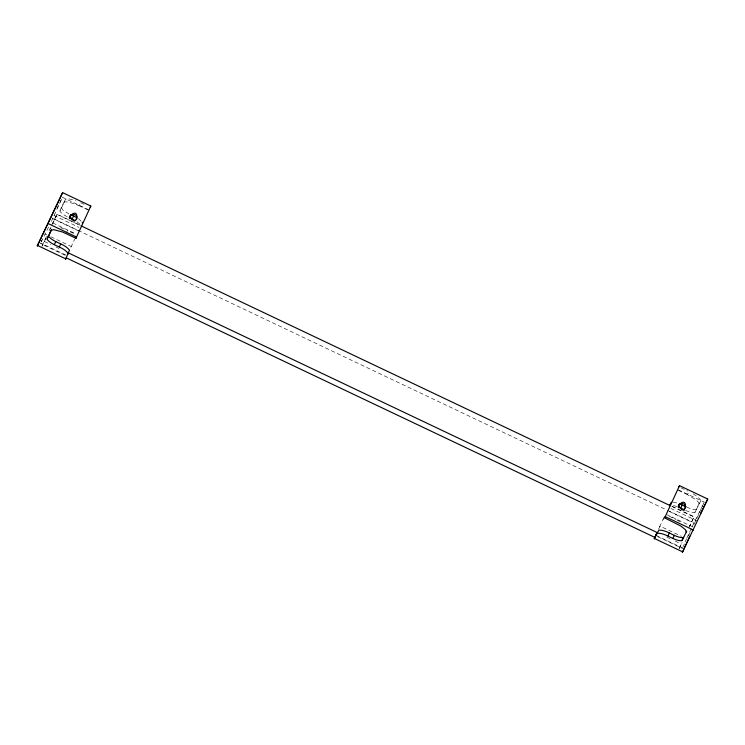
<?xml version="1.0" encoding="UTF-8"?>
<svg xmlns="http://www.w3.org/2000/svg" width="745" height="745" viewBox="0 0 745 745"><rect width="100%" height="100%" fill="white"/><g stroke="black" fill="none" stroke-linecap="round" stroke-linejoin="round"><path stroke-width="0.56" stroke-dasharray="3.73 2.79" d="M64.927 255.162L40.407 243.513L40.593 243.038L66.175 255.218M657.705 536.698L682.224 548.348L682.42 547.873M80.106 225.176L56.974 214.188L52.224 224.655M671.981 506.283L694.061 516.769L689.702 526.38M42.232 245.72L46.646 236.025M679.31 548.301L682.085 542.192M41.171 241.725L42.102 239.667M89.009 209.932L62.45 197.313L51.032 222.14L75.552 233.79M61.295 207.678L63.027 210.239L68.615 213.601L67.18 216.702L63.167 214.467L59.898 211.431L65.42 199.362L67.991 198.617L75.953 200.666M59.87 210.779L65.42 199.362M66.007 233.53L67.432 230.419L75.403 234.209M63.995 202.463L64.852 201.858L68.996 202.063L78.849 205.601L80.283 202.5L84.269 204.391M658.58 529.211L659.995 526.11L681.452 536.307M685.763 510.502L690.047 512.206L694.508 512.839L699.183 504.142L699.136 503.108L696.398 500.053L687.467 494.661L688.892 491.56M695.048 512.467L700.561 500.007L697.832 496.952L693.046 493.758M699.183 504.142L700.607 501.04M685.139 541.829L686.564 538.728M703.792 503.192L692.85 526.976L667.306 514.842M50.176 229.106L51.005 227.309M70.915 247.312L74.742 239.024M659.604 526.911L663.432 518.622M686.946 537.899L691.053 529.043M49.105 230.699L50.325 228.054M663.059 519.498L664.484 516.425M51.805 224.86L56.974 214.188M688.883 527.441L694.061 516.769M45.827 238.474L41.99 246.334M692.282 526.426L704.267 502.149L677.708 489.539M679.077 548.916L681.992 542.993M57.002 208.293L62.45 197.313M41.124 242.097L49.049 226.135M682.951 546.932L684.432 543.934M688.399 535.953L691.863 528.969M682.224 548.348L682.448 547.929L655.889 535.31M696.473 509.357L693.344 509.608L687.188 507.401M672.996 502.121L677.065 502.987M673.396 505.482L678.164 506.991M60.587 227.691L66.566 230.037M680.93 487.779L687.905 491.085M78.849 205.601L87.817 209.857M678.499 490.406L687.467 494.661M56.881 214.346L80.013 225.335M671.878 506.451L693.958 516.937M53.882 215.417L78.97 227.337M670.798 508.425L696.929 520.839M54.487 219.179L666.328 509.776M667.38 510.278L691.565 521.761M52.048 218.266L78.616 230.885M669.345 511.452L693.865 523.102M669.075 516.173L676.05 519.489M44.747 233.893L46.786 234.861M50.874 236.808L71.306 246.511M44.393 241.501L50.697 244.5M55.959 246.995L59.106 248.495M666.756 537.089L669.904 538.588M675.166 541.084L681.47 544.083M676.898 519.926L682.485 523.064M78.411 218.658L82.341 222.299M76.986 221.759L80.199 224.357"/><path stroke-width="1.12" d="M76.66 219.188C79.11 213.331 67.832 212.427 69.983 218.695M685.279 508.258C687.728 502.391 676.451 501.487 678.602 507.755M65.709 258.766L65.476 259.362L69.499 250.227C64.294 243.215 53.901 242.963 48.481 236.249L51.545 229.367M656.429 533.942L655.665 535.73L656.82 533.429M656.298 534.137L654.166 538.961L658.869 530.151C667.632 529.788 674.421 537.667 683.091 537.667L683.631 537.285L681.666 540.768C672.996 540.768 666.198 532.889 657.435 533.252L656.792 533.709M62.608 192.629L37.25 245.952L62.608 192.629L90.834 206.039L75.971 238.26L62.515 232.002L53.715 229.646L51.154 230.391L47.047 239.359C52.476 246.074 62.869 246.325 68.065 253.328L68.102 254.11M47.019 238.707L48.444 235.606M54.338 244.63L55.763 241.529M59.321 246.995L60.745 243.894M74.705 220.38L72.163 219.077L73.597 215.966L70.607 214.551M671.711 502.223L669.643 505.781L670.286 505.324M686.331 532.07L685.344 529.639L681.051 526.166L664.661 517.859L679.524 485.638L707.75 499.048L682.392 552.371L689.74 536.167M667.939 536.065L669.364 532.964M678.164 506.991L680.781 508.137L682.206 505.036L686.192 506.926M672.921 538.43L674.346 535.329M90.238 207.231L90.834 206.039M75.971 238.26L76.558 237.068L48.332 223.658M669.653 505.529L671.068 502.679M678.937 486.83L679.524 485.638M664.661 517.859L665.257 516.667L693.474 530.077M682.206 540.386L686.732 531.045M700.542 513.575L707.75 499.048M74.677 220.92L75.506 220.529M683.295 509.99L684.115 509.599M679.589 503.89L682.206 505.036M69.173 217.652L72.163 219.077M680.781 508.137L684.767 510.027M81.056 225.837L669.783 505.445M68.568 252.983L657.295 532.601M66.175 257.817L654.892 537.424M37.52 245.459L65.737 258.86M654.436 538.467L682.662 551.868M73.597 215.966L76.13 217.279M82.341 222.299L82.378 223.081M70.16 216.106C76.763 230.959 80.991 204.717 70.16 216.106M678.769 505.166C685.381 520.029 689.609 493.786 678.769 505.166"/></g></svg>
